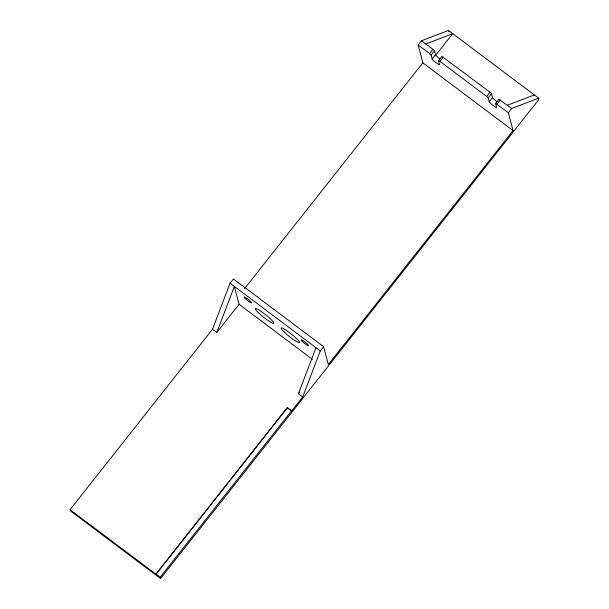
<?xml version="1.0" encoding="UTF-8"?>
<svg xmlns="http://www.w3.org/2000/svg" width="609" height="609" viewBox="0 0 609 609"><rect width="100%" height="100%" fill="white"/><g stroke="black" fill="none" stroke-linecap="round" stroke-linejoin="round"><path stroke-width="0.91" d="M212.511 329.256L230.08 283.2L233.422 278.968L323.607 346.688L328.297 364.555L513.044 130.585L508.355 112.718L495.612 103.461L498.954 99.237L511.697 108.486L538.645 98.171L538.95 99.336L160.548 578.55L70.355 510.829L70.05 509.664L212.511 329.256L216.789 332.468L239.048 304.279L234.358 286.413L216.789 332.468M209.549 506.3L155.965 574.173L287.235 407.657L291.566 411.067L302.696 396.977L298.418 393.757L315.987 347.701M302.696 396.977L320.273 350.913L323.607 346.688M513.044 130.585L422.852 62.864L418.17 44.997L421.504 40.773L448.452 30.45L538.645 98.171M497.104 101.764A4.712 0.639 38.3 0 1 492.552 97.547L491.532 93.664L490.001 92.203L441.875 56.378L438.533 60.603L439.553 64.485A4.712 0.639 38.3 0 1 436.105 62.712A4.712 0.639 38.3 0 1 432.131 58.913L431.111 55.031L429.581 53.569L432.923 49.344L421.504 40.773M244.574 288.643L422.852 62.864M431.111 55.031L434.453 50.806L432.923 49.344M432.131 58.913L435.473 54.688L434.453 50.806M435.161 55.921L452.731 33.662L425.79 43.985M438.533 60.603L439.858 61.288L443.2 57.056M495.612 103.461L496.632 107.344A4.712 0.639 38.3 0 1 493.191 105.57A4.712 0.639 38.3 0 1 489.217 101.772L488.197 97.889L486.667 96.428L490.001 92.203M488.197 97.889L491.532 93.664M489.217 101.772L492.552 97.547M496.944 104.147L500.278 99.914M508.355 112.718L511.697 108.486M210.729 504.808L227.812 483.181M228.984 481.689L287.288 407.855M298.418 393.757L299.59 392.272M160.548 578.55L160.19 577.187L291.521 410.877L287.235 407.657M507.411 105.273L534.359 94.951M418.17 44.997L429.581 53.569M439.858 61.288L486.667 96.428M230.08 283.2L320.273 350.913M239.048 304.279L312.364 359.325M155.912 573.975L160.19 577.187M70.05 509.664L155.965 574.173M448.452 30.45L448.757 31.615M440.025 58.906A4.712 0.639 38.3 0 1 435.473 54.688M245.176 298.509A4.712 0.639 38.3 0 0 251.365 302.863A4.712 0.639 38.3 0 0 246.721 298.334A4.712 0.639 38.3 0 0 245.176 298.509M302.254 341.367A4.712 0.639 38.3 0 0 308.451 345.722A4.712 0.639 38.3 0 0 303.807 341.192A4.712 0.639 38.3 0 0 302.254 341.367M284.768 332.666A11.784 1.599 38.3 0 0 299.506 342.547A11.784 1.599 38.3 0 0 286.504 330.52A11.784 1.599 38.3 0 0 284.768 332.666M259.084 313.384A11.784 1.599 38.3 0 0 273.822 323.265A11.784 1.599 38.3 0 0 260.819 311.237A11.784 1.599 38.3 0 0 259.084 313.384"/></g></svg>
